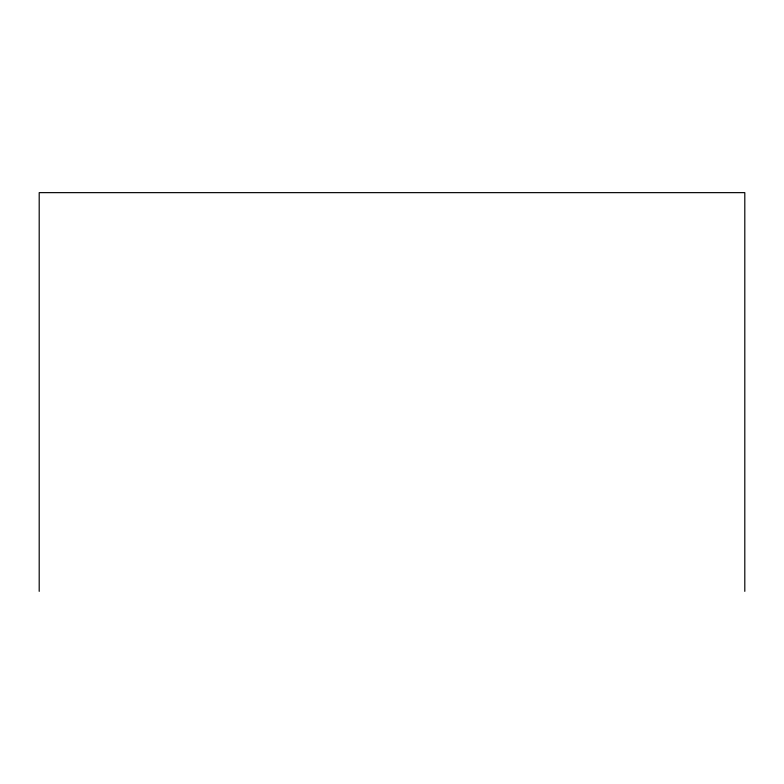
<?xml version="1.0" encoding="UTF-8"?>
<svg xmlns="http://www.w3.org/2000/svg" width="784" height="784" viewBox="0 0 784 784"><rect width="100%" height="100%" fill="white"/><g stroke="black" fill="none" stroke-linecap="round" stroke-linejoin="round"><path stroke-width="1.18" d="M744.8 591.361L744.8 192.639L39.2 192.639L39.2 591.361"/></g></svg>
